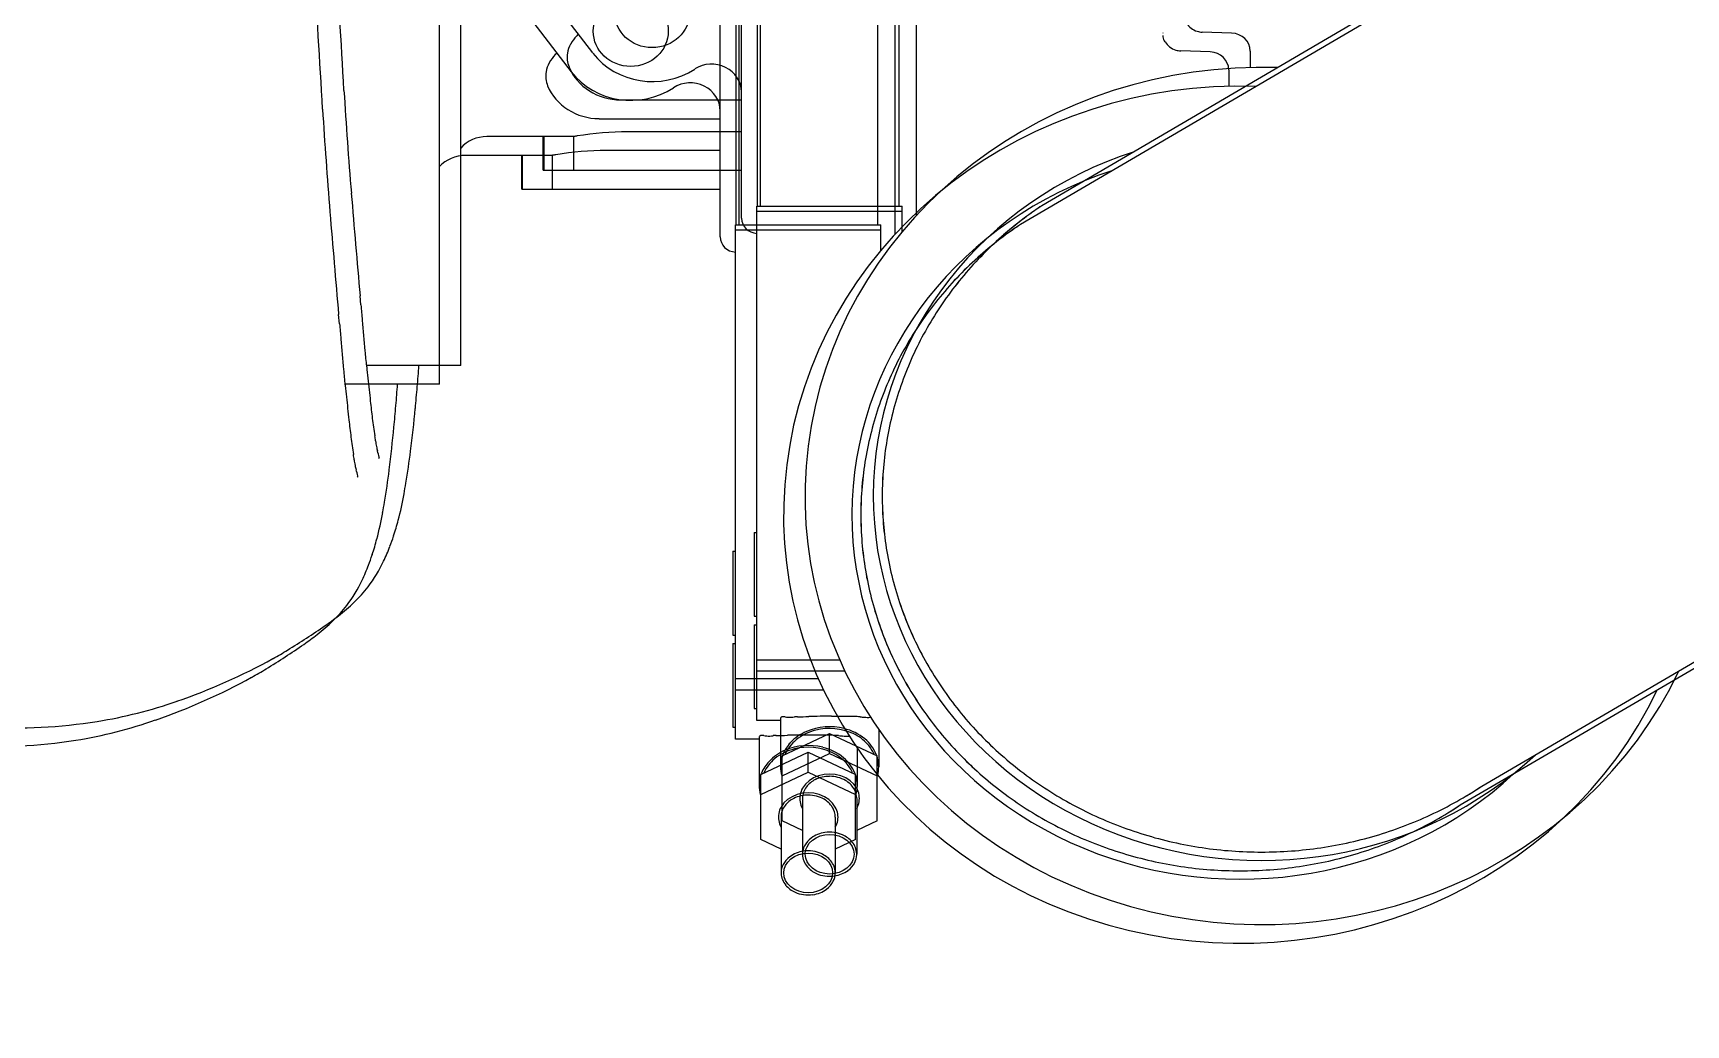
# Model space of a CAD drawing. Header units: inches. Extents: x 4821 to 127877, y 58012 to 433683.
# Drawn here: x 82661.2 to 82924, y 383204.3 to 383361.9 of the extents above; entities that cross this region are included whole.
import ezdxf

# ---------------------------------------------------------------- set-up
doc = ezdxf.new("R2010")
doc.units = ezdxf.units.IN
doc.header["$MEASUREMENT"] = 0
for name, color, linetype in [('A-FURN-FIXD', 10, 'Continuous'), ('A-WALL', 53, 'Continuous'), ('Cloums$0$A-COL-HAT', 8, 'Continuous'), ('EMG - ELEC - ID', 26, 'Continuous'), ('NECB-COLUM', 50, 'Continuous')]:
    doc.layers.add(name, color=color, linetype=linetype)

# ---------------------------------------------------------------- blocks, each defined once
blk = doc.blocks.new('COL BASEMT')
at = {"layer": 'Cloums$0$A-COL-HAT'}
h = blk.add_hatch(dxfattribs=at)
h.set_pattern_fill('ANSI31', color=256, scale=500)
h.set_pattern_definition([(45, (1452118.876, 42013.15), (-44.194174, 44.194174), [])])
h.paths.add_polyline_path([(1693546.85, 345625.99), (1693946.85, 345625.99), (1693950.94, 348875.93), (1693546.85, 348875.93)])
h.paths.add_polyline_path([(1688721.85, 335900.88), (1689121.55, 335900.88), (1689121.85, 337327.04), (1693949.19, 337326.96), (1693946.85, 345125.99), (1693546.85, 345125.99), (1693546.85, 337726.97), (1688721.85, 337727.04)])
h.paths.add_polyline_path([(1641271.85, 335200.88), (1640873.67, 335200.88), (1640871.85, 323973.06), (1689121.85, 323973.08), (1689121.4, 335200.88), (1688721.85, 335200.88), (1688721.85, 324373.08), (1641271.85, 324373.06)])
edge = h.paths.add_edge_path()
edge.add_line((1636446.85, 345125.99), (1636046.85, 345125.99))
edge.add_line((1636046.85, 345125.99), (1636049.02, 337698.91))
edge.add_arc((1626263.14, 338211.03), 9799.28, 305.315023, 357.004292, ccw=False)
edge.add_line((1631927.82, 330214.96), (1632171.53, 329896.4))
edge.add_arc((1626336.78, 338141.43), 10100.73, 305.285859, 355.375183)
edge.add_line((1636404.63, 337327), (1640874.01, 337327))
edge.add_line((1640874.01, 337327), (1640873.78, 335900.88))
edge.add_line((1640873.78, 335900.88), (1641271.85, 335900.88))
edge.add_line((1641271.85, 335900.88), (1641271.85, 337725.88))
edge.add_line((1641271.85, 337725.88), (1636446.85, 337725.88))
edge.add_line((1636446.85, 337725.88), (1636446.85, 345125.99))
h.paths.add_polyline_path([(1636046.85, 345625.99), (1636446.85, 345625.99), (1636446.85, 348875.93), (1636048.92, 348875.93)])
blk = doc.blocks.new('A$C0e128a0b')
at = {"layer": 'A-FURN-FIXD'}
for p, q in [((1013.22, 2195.32), (923.19, 2349.37)), ((849.95, 2293.83), (940.08, 2139.87)), ((920.6, 2166.13), (922.66, 2166.13)), ((918.33, 2163.79), (918.21, 2160.08)), ((918.21, 2160.08), (918.21, 2160.08)), ((916.29, 2157.79), (916.27, 2157.79)), ((916.42, 2157.82), (916.42, 2157.82)), ((793.84, 2124.04), (941.31, 2124.04)), ((797.59, 2121.85), (940.14, 2121.85)), ((943.33, 2122.26), (940.14, 2122.26)), ((940.14, 2103.94), (940.14, 2122.26)), ((940.77, 2103.94), (940.77, 2122.26)), ((1006.08, 2119.29), (1010.76, 2119.29)), ((1006.58, 2113.1), (1009.39, 2119.08)), ((1009.11, 2113.1), (1011.91, 2119.08)), ((1009.35, 2119.04), (1009.35, 2119.04)), ((1017.59, 2119.08), (1009.39, 2119.08)), ((1009.39, 2119.06), (1009.39, 2119.06)), ((1009.64, 2119.14), (1009.64, 2119.14)), ((1010.72, 2119.29), (1010.72, 2119.29)), ((1010.76, 2119.29), (1010.76, 2119.29)), ((1011.88, 2119.14), (1011.88, 2119.14)), ((1011.92, 2119.13), (1011.92, 2119.13)), ((1017.59, 2119.08), (1018.79, 2116.52)), ((1012.54, 2115.7), (1012.18, 2115.14)), ((1012.98, 2116.17), (1012.54, 2115.7)), ((1013.48, 2116.52), (1012.98, 2116.17)), ((1013.69, 2116.63), (1013.48, 2116.52)), ((1013.9, 2116.71), (1013.69, 2116.63)), ((1014.11, 2116.78), (1013.9, 2116.71)), ((1014.33, 2116.83), (1014.11, 2116.78)), ((1014.54, 2116.85), (1014.33, 2116.83)), ((1014.75, 2116.86), (1014.54, 2116.85)), ((1014.97, 2116.85), (1014.75, 2116.86)), ((1014.75, 2116.52), (1021.79, 2116.52)), ((1015.2, 2116.82), (1014.97, 2116.85)), ((1015.41, 2116.78), (1015.2, 2116.82)), ((1015.62, 2116.71), (1015.41, 2116.78)), ((1015.82, 2116.62), (1015.62, 2116.71)), ((1016.02, 2116.52), (1015.82, 2116.62)), ((1019.71, 2114.81), (1020.02, 2115.28)), ((1020.02, 2115.28), (1020.4, 2115.66)), ((1020.4, 2115.66), (1020.83, 2115.94)), ((1020.83, 2115.94), (1021.29, 2116.12)), ((1021.29, 2116.12), (1021.79, 2116.18)), ((1021.79, 2116.52), (1021.79, 2116.52)), ((1021.79, 2116.18), (1022.27, 2116.12)), ((1021.85, 2116.52), (1021.85, 2116.52)), ((1022.27, 2116.12), (1022.74, 2115.95)), ((1022.74, 2115.95), (1023.17, 2115.67)), ((1023.17, 2115.67), (1023.55, 2115.28)), ((1023.55, 2115.28), (1023.86, 2114.81)), ((997.3, 2103.94), (997.3, 2114.37)), ((998.74, 2115.03), (998.74, 2103.94)), ((1011.75, 2113.82), (1011.7, 2113.1)), ((1011.92, 2114.5), (1011.75, 2113.82)), ((1012.18, 2115.14), (1011.92, 2114.5)), ((1019.05, 2113.7), (1019.05, 2113.7)), ((1019.29, 2113.1), (1019.34, 2113.7)), ((1019.34, 2113.7), (1019.48, 2114.28)), ((1019.48, 2114.28), (1019.71, 2114.81)), ((1023.86, 2114.81), (1024.09, 2114.29)), ((1024.09, 2114.29), (1024.24, 2113.71)), ((1024.24, 2113.71), (1024.29, 2113.1)), ((1009.39, 2107.13), (1006.58, 2113.1)), ((1009.11, 2113.1), (1006.58, 2113.1)), ((1011.91, 2107.13), (1009.11, 2113.1)), ((1011.7, 2113.1), (1011.75, 2112.4)), ((1011.75, 2112.4), (1011.92, 2111.71)), ((1011.92, 2111.71), (1012.18, 2111.08)), ((1019.34, 2112.49), (1019.29, 2113.1)), ((1019.48, 2111.92), (1019.34, 2112.49)), ((1019.71, 2111.39), (1019.48, 2111.92)), ((1020.02, 2110.93), (1019.71, 2111.39)), ((1023.87, 2111.4), (1023.55, 2110.93)), ((1024.1, 2111.93), (1023.87, 2111.4)), ((1024.24, 2112.51), (1024.1, 2111.93)), ((1024.29, 2113.1), (1024.24, 2112.51)), ((1024.52, 2112.51), (1024.52, 2112.51)), ((1012.18, 2111.08), (1012.54, 2110.51)), ((1012.54, 2110.51), (1012.97, 2110.05)), ((1012.97, 2110.05), (1013.48, 2109.68)), ((1013.48, 2109.68), (1013.68, 2109.58)), ((1013.68, 2109.58), (1013.88, 2109.5)), ((1013.88, 2109.5), (1014.09, 2109.43)), ((1014.09, 2109.43), (1014.3, 2109.38)), ((1014.3, 2109.38), (1014.53, 2109.35)), ((1014.53, 2109.35), (1014.75, 2109.34)), ((1014.75, 2109.68), (1021.79, 2109.68)), ((1014.75, 2109.34), (1014.96, 2109.35)), ((1014.96, 2109.35), (1015.18, 2109.38)), ((1015.18, 2109.38), (1015.4, 2109.43)), ((1015.4, 2109.43), (1015.6, 2109.49)), ((1015.6, 2109.49), (1015.81, 2109.58)), ((1015.81, 2109.58), (1016.02, 2109.68)), ((1018.79, 2109.68), (1017.59, 2107.13)), ((1020.41, 2110.54), (1020.02, 2110.93)), ((1020.84, 2110.26), (1020.41, 2110.54)), ((1021.3, 2110.08), (1020.84, 2110.26)), ((1021.79, 2110.03), (1021.3, 2110.08)), ((1021.72, 2109.69), (1021.72, 2109.69)), ((1022.28, 2110.09), (1021.79, 2110.03)), ((1021.79, 2109.68), (1021.79, 2109.68)), ((1022.75, 2110.26), (1022.28, 2110.09)), ((1023.18, 2110.55), (1022.75, 2110.26)), ((1023.55, 2110.93), (1023.18, 2110.55)), ((1009.21, 2107.21), (1009.21, 2107.21)), ((1009.39, 2107.15), (1009.39, 2107.15)), ((1017.59, 2107.13), (1009.39, 2107.13)), ((1009.64, 2107.07), (1009.64, 2107.07)), ((1011.88, 2107.07), (1011.88, 2107.07)), ((1004.68, 2106.91), (1010.76, 2106.91)), ((1004.94, 2106.91), (1004.94, 2103.94)), ((1010.72, 2106.91), (1010.72, 2106.91)), ((1010.76, 2106.91), (1010.76, 2106.91)), ((797.59, 2104.35), (940.14, 2104.35)), ((851.26, 2103.98), (940.14, 2103.98)), ((1004.93, 2103.94), (940.14, 2103.94)), ((981.26, 2103.6), (981.26, 2103.94)), ((981.26, 2103.6), (991.81, 2103.6)), ((991.81, 2103.6), (991.81, 2103.94)), ((992.87, 2103.6), (992.87, 2103.94)), ((992.87, 2103.6), (1003.42, 2103.6)), ((1003.42, 2103.6), (1003.42, 2103.94)), ((941.64, 2102), (853.18, 2102)), ((926.75, 2086.75), (926.75, 2102)), ((930.77, 2102), (930.77, 2087.65)), ((935.62, 2076.98), (935.62, 2102)), ((920.83, 2083.24), (905.03, 2071.15)), ((935.62, 2080.87), (931.37, 2080.87)), ((931.37, 2080.87), (931.37, 2069.9)), ((935.62, 2077.1), (931.37, 2077.1)), ((935.62, 2076.98), (931.37, 2076.98)), ((960.21, 2066.62), (867.58, 2066.62)), ((960.21, 2066.62), (960.21, 2054.71)), ((981.67, 2058.14), (981.72, 2058.12)), ((952.58, 2054), (951.43, 2053.9)), ((960.3, 2054.71), (960.37, 2054.71)), ((925.55, 2051.87), (925.54, 2051.87))]:
    blk.add_line(p, q, dxfattribs=at)
for centre, major_axis, start_param, end_param in [((976.65, 2167.6), (0, 57.6), 1.536115, 5.862748), ((976.65, 2167.6), (0, 48.99), 1.905678, 5.49331), ((920.6, 2163.71), (0, -2.42), 3.141593, 4.677482), ((915.85, 2160.27), (0, 2.54), 3.681959, 4.387358), ((916.1, 2160.16), (0, -2.25), 1.252749, 1.534285), ((916, 2157.84), (0, -0.0204), 4.580839, 4.837388), ((916, 2157.84), (0, 0.0226), 1.692796, 1.872916), ((916.03, 2159.89), (0, 2.11), 3.264066, 3.344022), ((916, 2160.03), (0, -2.26), 0.202875, 0.53247), ((965.88, 2121.18), (0, -41.4), 1.468118, 1.481184), ((1001.7, 2117.93), (0, 3.04), 4.681928, 4.82314), ((999.12, 2117.98), (0, 5.79), 4.624566, 4.686511), ((1011.77, 2113.32), (0, -6.4), 3.989037, 4.457852), ((1011.41, 2113.53), (0, 5.73), 0.695544, 1.114553), ((1010.98, 2114.06), (0, 5.28), 0.365959, 0.847458), ((1010.93, 2114.1), (0, -4.96), 3.523533, 3.831635), ((1010.78, 2114.5), (0, -4.79), 3.46648, 3.499697), ((1010.79, 2114.49), (0, 4.8), 0.316709, 0.324892), ((1010.79, 2114.48), (0, 4.81), 0.256802, 0.316689), ((1010.77, 2114.58), (0, 4.71), 0.01204, 0.257906), ((1010.76, 2114.78), (0, 4.51), 0, 0.010582), ((1010.76, 2114.59), (0, -4.71), 2.88361, 3.139888), ((1010.74, 2114.48), (0, -4.81), 2.8755, 2.884792), ((1097.26, 2113.37), (0, -99.03), 4.690846, 4.712573), ((1033.09, 2115.48), (0, -30.56), 4.676489, 4.711678), ((1011.63, 2116.22), (0, -7.66), 4.618364, 4.665347), ((1012.27, 2113.1), (0, 6.74), 1.116847, 1.829149), ((1015, 2113.46), (0, 3.13), 0.540318, 1.016127), ((1014.76, 2113.87), (0, 2.65), 0.004485, 0.536257), ((1022.15, 2113.36), (0, 3.28), 0.66305, 1.139459), ((1021.81, 2113.83), (0, -2.69), 3.174468, 3.806043), ((1021.79, 2114.04), (0, 2.48), 0.000015, 0.027083), ((1021.79, 2114.03), (0, 2.49), -0.027054, -0.000044), ((1021.77, 2113.86), (0, 2.66), -0.440606, -0.030691), ((1021.62, 2113.56), (0, -3), 2.240234, 2.693856), ((1021.14, 2113.17), (0, 3.65), -1.425694, -0.903981), ((1127.41, 2113.08), (0, 131.2), 1.568752, 1.590618), ((1012.35, 2113.11), (0, -7.06), 4.451454, 5.138099), ((1015.53, 2113.12), (0, -3.79), 4.15883, 4.717041), ((1022.72, 2113.1), (0, -3.96), 4.561775, 4.863003), ((1022.56, 2113.13), (0, 3.78), 1.133341, 1.421007), ((1020.85, 2113.1), (0, -3.96), 1.420182, 1.72141), ((1011.74, 2112.9), (0, 6.14), 1.822282, 2.284417), ((1015.55, 2113.09), (0, 3.81), 1.56668, 2.06043), ((1015.06, 2112.8), (0, 3.22), 2.057834, 2.520541), ((1022.44, 2113.04), (0, -3.65), -1.425694, -0.903981), ((1021.43, 2112.84), (0, -3.28), 0.66305, 1.139459), ((1021.02, 2113.07), (0, -3.78), 1.133341, 1.421007), ((897.18, 2107), (0, -114.47), 1.588632, 1.601237), ((1010.14, 2109.22), (0, 6.05), 1.600022, 1.658114), ((1011.5, 2112.7), (0, 6.06), 1.997672, 2.416847), ((1014.76, 2112.35), (0, 2.67), 2.519534, 3.13644), ((1021.96, 2112.64), (0, -3), -0.901358, -0.447737), ((1021.8, 2112.34), (0, 2.66), 2.700987, 3.110902), ((1021.79, 2112.17), (0, 2.49), 3.114538, 3.141549), ((1021.79, 2112.17), (0, -2.48), 0.000015, 0.027083), ((1021.77, 2112.38), (0, 2.69), 3.174468, 3.806043), ((1006.77, 2107.23), (0, -2.45), 4.595521, 4.688329), ((1005.22, 2107.26), (0, 0.806), 1.536588, 1.775183), ((969.63, 2112.2), (0, -37.47), 1.445318, 1.454898), ((1004.77, 2107.16), (0, -0.308), -1.357396, -0.982317), ((998.31, 2107.81), (0, -6.66), 1.640126, 1.703579), ((1002.41, 2108.13), (0, 2.27), 4.59637, 4.773986), ((1004.66, 2107.09), (0, -0.175), -0.954637, -0.138517), ((1010.98, 2112.2), (0, 5.07), 2.283532, 2.757247), ((1010.97, 2112.11), (0, -5.24), -0.71841, -0.365575), ((1010.78, 2111.7), (0, 4.79), 2.783476, 2.816718), ((1010.79, 2111.72), (0, -4.81), -0.316697, -0.256793), ((1010.77, 2111.65), (0, -4.74), -0.257263, -0.012683), ((1010.76, 2111.6), (0, -4.69), 0.001207, 0.258481), ((1010.74, 2111.72), (0, 4.81), 3.398392, 3.407685), ((1004.67, 2107.14), (0, 0.228), 2.971621, 3.156988), ((1010.76, 2111.43), (0, 4.52), 3.131019, 3.141584), ((941.64, 2104.05), (0, -2.05), 0, 1.5183), ((925.77, 2098.23), (0, -3.77), 3.141621, 5.310965), ((915.73, 2090.73), (0, -4.73), 2.356194490072365, 8.639379797251951), ((915.72, 2090.76), (0, 9.3), 3.769074, 5.324367), ((920.18, 2086.75), (0, 7), 3.519234, 4.712389), ((965.02, 2087.69), (0, 36.54), 1.571753, 1.746818), ((922.38, 2085.78), (0, 6.04), 2.377483, 2.427397), ((921.97, 2085.25), (0, -5.36), -0.718554, -0.464989), ((921.54, 2084.3), (0, -4.31), -0.466695, -0.168272), ((921.41, 2083.48), (0, -3.47), -0.171266, 0.373317), ((967.22, 2088.03), (0, 38.91), 1.745075, 1.756035), ((935.41, 2069.9), (0, 4.31), 1.570796, 2.446068), ((937.89, 1719.98), (0, 342.18), -0.078068, -0.069609), ((943.14, 1789.59), (0, -272.34), 3.053437, 3.064067), ((950.32, 1874.49), (0, -187.09), 3.02334, 3.054286), ((957.95, 1942.99), (0, 118.11), -0.15505, -0.118283), ((963.31, 1979.83), (0, -80.83), 2.968088, 2.985998), ((967.79, 2006.26), (0, 53.98), -0.23784, -0.170792), ((972.15, 2025.53), (0, -34.15), 2.839748, 2.90334), ((970.91, 2021.33), (0, 38.56), -0.340854, -0.303528), ((974.58, 2032.14), (0, -27.06), 2.723528, 2.803317), ((925.75, 2450.93), (0, 397.91), 3.234517, 3.23841), ((936, 2340.66), (0, -287.1), 0.096067, 0.106853), ((930.5, 2388.85), (0, 335.65), 3.250498, 3.257412), ((960.26, 2117.79), (0, -62.74), 0.112605, 0.150186), ((971.43, 2038.28), (0, 17.67), 0.103741, 0.143762), ((969.1, 2062.51), (0, 6.69), 3.23985, 3.355464), ((967, 2072.57), (0, -17), 0.216988, 0.252283), ((975.46, 2038.35), (0, -18.39), 3.357874, 3.404373), ((971.97, 2055.28), (0, 1.06), 0.084267, 0.222471), ((971.64, 2056.7), (0, -0.485), 0.381864, 0.66435), ((971.9, 2056.27), (0, 0.0603), -0.370463, 0.136128), ((971.91, 2056.32), (0, -0.00908), 0.357869, 2.389193), ((977.76, 2039.55), (0, 18.91), -0.622518, -0.413148), ((976.37, 2037.92), (0, -21.1), 2.250975, 2.507001), ((884.02, 2810.85), (0, -760.27), 0.058295, 0.076507), ((626.14, 6325.68), (0, -4285.85), 0.077818, 0.081049), ((855.94, 3329.57), (0, 1279.72), 3.222231, 3.223844), ((895.72, 2819.96), (0, -768.35), 0.081715, 0.087089), ((924.6, 2465.78), (0, 412.84), 3.228962, 3.233964), ((1027.49, -10.53), (0, -2065.27), 3.194266, 3.203752), ((962.72, 2025.71), (0, -40.1), 2.205653, 2.259496), ((914.87, 1988.22), (0, 103.43), -0.992425, -0.936761), ((960.08, 2019.68), (0, 45.86), -1.03916, -0.99208), ((936.24, 2004.69), (0, 75.37), -1.21678, -1.038833), ((951.84, 2010.84), (0, 57.63), -1.397673, -1.216636), ((949.23, 2010.59), (0, 60.41), 4.645911, 4.881532)]:
    blk.add_ellipse(centre, major_axis=major_axis, ratio=0.9375, start_param=start_param, end_param=end_param, dxfattribs=at)
for points, knots in [([(1002.65, 2128.59), (1004.56, 2130.04), (1008.18, 2133.27), (1012.82, 2138.95), (1016.58, 2145.34), (1019.35, 2152.27), (1021.08, 2159.59), (1021.7, 2167.1), (1021.22, 2174.62), (1019.64, 2181.97), (1017, 2188.96), (1014.58, 2193.28), (1013.22, 2195.32)], [0, 0, 0, 0, 6.975011, 13.950017, 20.923958, 27.899202, 34.87388, 41.848512, 48.823745, 55.797903, 62.773146, 69.74776, 69.74776, 69.74776, 69.74776]), ([(940.08, 2139.87), (941.44, 2137.83), (944.47, 2133.97), (949.79, 2129.01), (955.78, 2125), (962.29, 2122.05), (969.14, 2120.21), (976.19, 2119.55), (983.24, 2120.05), (990.13, 2121.74), (996.69, 2124.56), (1000.73, 2127.14), (1002.65, 2128.59)], [0, 0, 0, 0, 6.974614, 13.949857, 20.924015, 27.899248, 34.87388, 41.848558, 48.823801, 55.797743, 62.772749, 69.74776, 69.74776, 69.74776, 69.74776]), ([(941.39, 2137.99), (942.39, 2136.64), (945.02, 2133.45), (949.79, 2129.01), (955.78, 2125), (962.29, 2122.05), (969.14, 2120.21), (976.18, 2119.54), (983.24, 2120.05), (989.81, 2121.66), (993.88, 2123.35), (995.71, 2124.27)], [0, 0, 0, 0, 4.8078, 11.782814, 18.757828, 25.732841, 32.707855, 39.682868, 46.657882, 53.632896, 59.623802, 59.623802, 59.623802, 59.623802]), ([(1002.65, 2128.59), (1004.56, 2130.04), (1006.63, 2131.88), (1008.52, 2133.9), (1008.75, 2134.16)], [0, 0, 0, 0, 6.975014, 7.961732, 7.961732, 7.961732, 7.961732]), ([(995.71, 2124.27), (996.01, 2124.42), (998.42, 2125.66), (1000.73, 2127.14), (1002.65, 2128.59)], [0, 0, 0, 0, 0.986719, 7.961732, 7.961732, 7.961732, 7.961732])]:
    blk.add_open_spline(points, degree=3, knots=knots, dxfattribs=at)
for points in [[(1014.45, 2193.39), (1014.05, 2194.04), (1013.65, 2194.69), (1013.22, 2195.32)], [(940.08, 2139.87), (940.5, 2139.23), (940.94, 2138.61), (941.39, 2137.99)]]:
    blk.add_open_spline(points, degree=3, dxfattribs=at)

msp = doc.modelspace()

# ---------------------------------------------------------------- hatches: boundary and pattern name
at = {"layer": 'A-WALL'}
h = msp.add_hatch(dxfattribs=at)
h.set_pattern_fill('ANSI36', color=3, scale=250)
h.set_pattern_definition([(45, (-1206225.3, -363005.7), (420.9495, 1543.4815), [1984.375, -396.875, 0, -396.875])])
h.paths.add_polyline_path([(86321.51, 396060.39), (78773.72, 396060.36), (78773.72, 379510.37), (86321.51, 379510.37)])
h.paths.add_polyline_path([(35926.89, 396110.37), (28823.73, 396110.37), (28823.73, 387310.43), (35926.89, 387310.43)])
h = msp.add_hatch(dxfattribs=at)
h.set_pattern_fill('ANSI36', color=3, scale=250)
h.set_pattern_definition([(45, (-1206228.7, -363008.7), (420.9495, 1543.4815), [1984.375, -396.875, 0, -396.875])])
h.paths.add_polyline_path([(86318.11, 396057.41), (78770.32, 396057.38), (78770.32, 379507.39), (86318.11, 379507.39)])
h.paths.add_polyline_path([(35923.49, 396107.39), (28820.33, 396107.39), (28820.33, 387307.45), (35923.49, 387307.44)])

# ---------------------------------------------------------------- block references
at = {"layer": 'EMG - ELEC - ID', "xscale": 1.260932877019967, "yscale": 1.260932877019967, "zscale": 1.260932877019967, "rotation": 270.0008681710996}
for p in [(80123.35, 384519.79), (80119.95, 384516.81)]:
    msp.add_blockref('A$C0e128a0b', p, dxfattribs=at)
at = {"layer": 'NECB-COLUM'}
for p in [(-1607623.13, 42184.44), (-1607626.53, 42181.46)]:
    msp.add_blockref('COL BASEMT', p, dxfattribs=at)

doc.saveas('drawing.dxf')
